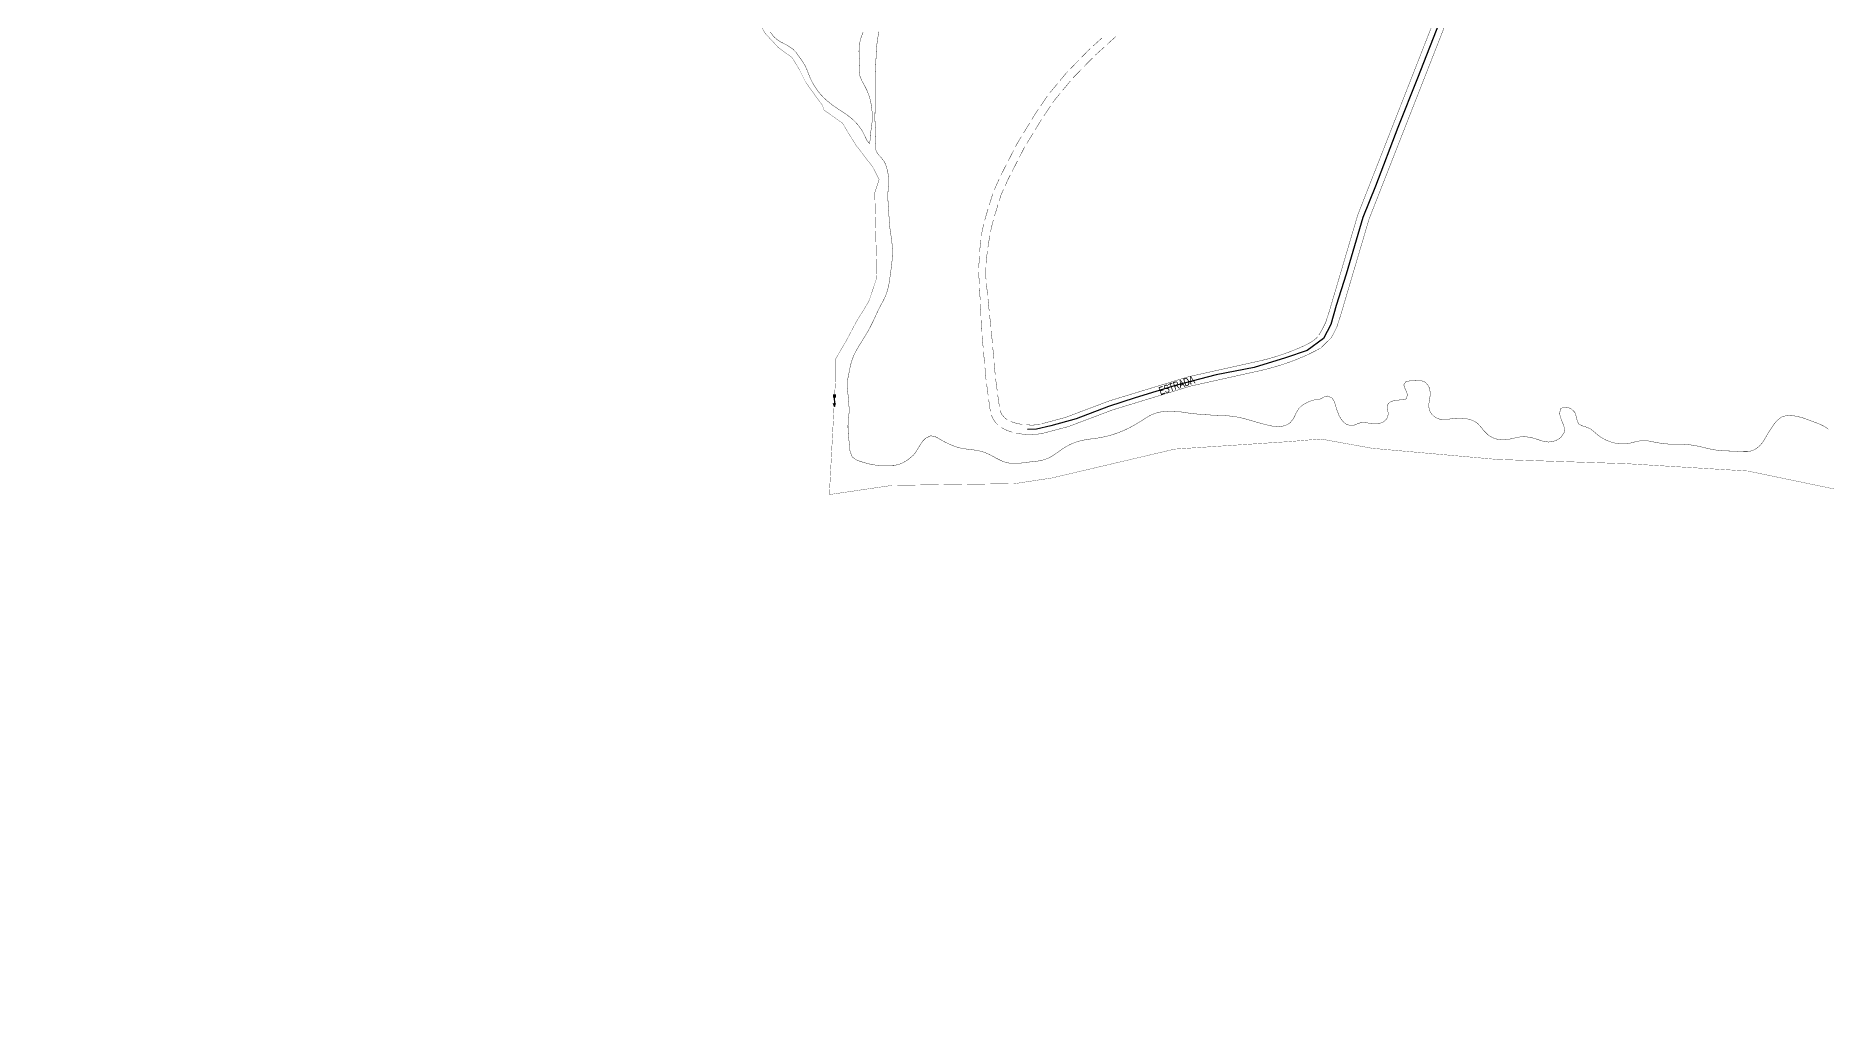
# Model space of a CAD drawing. Extents: x 205150 to 206910, y 4858726 to 4860849.
# Drawn here: x 205154 to 206049, y 4858737 to 4859225 of the extents above; entities that cross this region are included whole.
import ezdxf

# ---------------------------------------------------------------- set-up
doc = ezdxf.new("R2010")
doc.units = 0
doc.header["$LTSCALE"] = 1.5
doc.header["$MEASUREMENT"] = 0
for name, color, linetype in [('HD-CURSO-PERENE', 170, 'CONTINUOUS'), ('HD-TXT-PERENE', 170, 'CONTINUOUS'), ('LM-LIM-SETOR-FISCAL', 7, 'CONTINUOUS'), ('SV-EIXO-ROD-ESTR', 7, 'CONTINUOUS'), ('SV-EST-MUNIC-PAV', 20, 'CONTINUOUS'), ('SV-RUA-PAVIM-S-GUIA-C-GUIA', 7, 'CONTINUOUS'), ('SV-TXT-EST-M-N-PAV', 20, 'CONTINUOUS')]:
    doc.layers.add(name, color=color, linetype=linetype)
doc.styles.add('ARIAL', font='ARIAL.TTF')
doc.linetypes.add('Limite', pattern='A,20,-3,[130,ltypeshp.shx,S=6.35,R=0,X=0,Y=0],-3,20', length=46)

# ---------------------------------------------------------------- blocks, each defined once
blk = doc.blocks.new('COD035', base_point=(204668.399228, 4861486.910881))
at = {"layer": 'HD-TXT-PERENE'}
for p, q in [((204668.399228, 4861487.316612), (204669.899228, 4861487.316612)), ((204668.399228, 4861486.916612), (204674.399228, 4861486.916612)), ((204668.399228, 4861486.516612), (204669.899228, 4861486.516612))]:
    blk.add_line(p, q, dxfattribs=at)
blk.add_lwpolyline([(204672.599228, 4861486.316612), (204674.399228, 4861486.916612), (204672.599228, 4861487.516612)], dxfattribs=at)

msp = doc.modelspace()

# ---------------------------------------------------------------- linework, layer by layer
at = {"layer": 'HD-CURSO-PERENE', "const_width": 0.18, "flags": 128}
for points in [[(205567.65, 4859226.61), (205566.7, 4859224), (205566.26, 4859222.56), (205565.71, 4859219.92), (205565.59, 4859216.96), (205565.73, 4859213.96), (205565.8, 4859212.45), (205565.82, 4859210.93), (205565.74, 4859209.26), (205565.67, 4859207.74), (205565.87, 4859205.14), (205566.94, 4859202.37), (205567.68, 4859201.03), (205568.75, 4859199.08), (205569.42, 4859197.74), (205570.38, 4859195.48), (205571.23, 4859192.61), (205571.55, 4859191.14), (205571.92, 4859188.92), (205572.21, 4859185.94), (205572.24, 4859183.58), (205572.18, 4859182.05), (205571.9, 4859179.36), (205571.46, 4859176.59), (205571.27, 4859175.02), (205571.12, 4859172.36), (205570.85, 4859170.81), (205569.57, 4859172.35), (205568.7, 4859174.17), (205567.89, 4859175.88), (205567.06, 4859177.44), (205565.42, 4859179.77), (205563.81, 4859181.55), (205562.74, 4859182.6), (205561.59, 4859183.63), (205559.27, 4859185.4), (205556.76, 4859187.03), (205554.67, 4859188.4), (205552.23, 4859190.15), (205550.11, 4859191.83), (205548.97, 4859192.81), (205547.87, 4859193.83), (205545.95, 4859195.92), (205545.02, 4859197.1), (205544.15, 4859198.33), (205542.76, 4859200.55), (205542.04, 4859201.86), (205541.37, 4859203.21), (205540.24, 4859205.99), (205539.72, 4859207.4), (205538.78, 4859209.56), (205537.2, 4859212.09), (205536.32, 4859213.32), (205535.01, 4859215.18), (205534.11, 4859216.4), (205532.53, 4859218.1), (205530.08, 4859219.76), (205528.73, 4859220.46), (205526.3, 4859221.74), (205525.01, 4859222.54), (205522.97, 4859224.27), (205521.22, 4859226.67)], [(205796.46, 4859043.09), (205793.79, 4859042.72), (205792.33, 4859042.36), (205790.91, 4859041.87), (205789.52, 4859041.27), (205787.87, 4859040.33), (205786.64, 4859039.42), (205785.56, 4859038.37), (205784.09, 4859036.02), (205783.48, 4859034.63), (205782.83, 4859033.27), (205781.22, 4859031.27), (205779.96, 4859030.39), (205778.56, 4859029.73), (205775.94, 4859029.19), (205774.44, 4859029.19), (205772.94, 4859029.36), (205771.44, 4859029.63), (205768.55, 4859030.32), (205767.09, 4859030.7), (205764.21, 4859031.5), (205761.9, 4859032.17), (205759.02, 4859033.01), (205757.57, 4859033.4), (205755.01, 4859033.96), (205753.53, 4859034.21), (205752.04, 4859034.41), (205750.55, 4859034.57), (205748.76, 4859034.7), (205745.77, 4859034.84), (205744.27, 4859034.9), (205742.26, 4859034.99), (205740.76, 4859035.07), (205739.27, 4859035.17), (205737.77, 4859035.27), (205736.27, 4859035.39), (205733.93, 4859035.59), (205730.94, 4859035.92), (205728.81, 4859036.24), (205727.32, 4859036.48), (205724.88, 4859036.8), (205721.89, 4859036.93), (205720.39, 4859036.9), (205717.57, 4859036.7), (205716.07, 4859036.5), (205714.61, 4859036.19), (205711.98, 4859035.23), (205710.65, 4859034.53), (205709.35, 4859033.76), (205706.96, 4859032.24), (205705.68, 4859031.45), (205703.11, 4859029.92), (205701.56, 4859029.06), (205700.22, 4859028.37), (205698.87, 4859027.72), (205697.5, 4859027.1), (205695.91, 4859026.46), (205694.5, 4859025.93), (205693.08, 4859025.45), (205691.65, 4859025.01), (205689.98, 4859024.55), (205688.52, 4859024.2), (205687.05, 4859023.88), (205684.99, 4859023.52), (205682.02, 4859023.13), (205680.53, 4859022.93), (205677.82, 4859022.48), (205676.35, 4859022.15), (205674.89, 4859021.75), (205673.47, 4859021.28), (205671.58, 4859020.51), (205668.94, 4859019.1), (205667.67, 4859018.3), (205666.42, 4859017.45), (205664.89, 4859016.35), (205663.67, 4859015.47), (205662.42, 4859014.63), (205660.12, 4859013.37), (205657.28, 4859012.43), (205655.8, 4859012.12), (205652.84, 4859011.73), (205649.86, 4859011.43), (205647.6, 4859011.13), (205646.1, 4859010.92), (205644.61, 4859010.76), (205642.65, 4859010.71), (205639.68, 4859011.15), (205638.23, 4859011.58), (205636.81, 4859012.13), (205634.29, 4859013.38), (205632.98, 4859014.12), (205630.74, 4859015.33), (205629.37, 4859015.94), (205627.96, 4859016.46), (205626.52, 4859016.9), (205625.05, 4859017.24), (205622.67, 4859017.62), (205621.18, 4859017.79), (205618.2, 4859018.14), (205615.63, 4859018.67), (205614.19, 4859019.11), (205612.77, 4859019.61), (205611.07, 4859020.31), (205608.41, 4859021.59), (205607.08, 4859022.32), (205605.11, 4859023.48), (205603.7, 4859024.19), (205601.42, 4859024.65), (205598.83, 4859023.39), (205597.69, 4859022.23), (205595.96, 4859019.77), (205595.2, 4859018.46), (205593.64, 4859015.99), (205592.56, 4859014.75), (205590.25, 4859012.81), (205588.97, 4859011.96), (205587.33, 4859011.05), (205585.94, 4859010.45), (205583.6, 4859009.88), (205581.32, 4859009.83), (205579.82, 4859009.8), (205577.45, 4859009.75), (205575.95, 4859009.8), (205574.44, 4859009.92), (205572.95, 4859010.11), (205570.45, 4859010.61), (205567.57, 4859011.41), (205565.28, 4859012.17), (205563.85, 4859012.8), (205562.2, 4859014.11), (205561.13, 4859016.83), (205560.93, 4859018.4), (205560.72, 4859020.8), (205560.58, 4859022.29), (205560.31, 4859025.21), (205560.11, 4859028.2), (205560.09, 4859029.71), (205560.25, 4859032.21), (205560.41, 4859033.71), (205560.63, 4859036.08), (205560.61, 4859039.08), (205560.52, 4859040.58), (205560.32, 4859043.03), (205560.03, 4859046.01), (205559.77, 4859048.14), (205559.64, 4859049.64), (205559.71, 4859051.74), (205560.05, 4859053.41), (205560.35, 4859054.88), (205560.87, 4859057.56), (205561.17, 4859059.03), (205561.51, 4859060.49), (205561.91, 4859061.94), (205562.95, 4859064.71), (205563.59, 4859066.06), (205564.3, 4859067.39), (205565.61, 4859069.63), (205567.19, 4859072.18), (205568.59, 4859074.45), (205569.36, 4859075.73), (205570.12, 4859077.03), (205570.84, 4859078.34), (205571.8, 4859080.18), (205572.46, 4859081.53), (205573.1, 4859082.88), (205574.3, 4859085.48), (205574.93, 4859086.84), (205575.84, 4859088.69), (205576.54, 4859090.02), (205577.25, 4859091.34), (205577.94, 4859092.67), (205578.6, 4859094.06), (205579.17, 4859095.45), (205579.67, 4859096.87), (205580.08, 4859098.31), (205580.53, 4859100.29), (205580.99, 4859103.26), (205581.19, 4859104.75), (205581.48, 4859106.87), (205581.68, 4859108.36), (205581.87, 4859109.85), (205582.18, 4859112.83), (205582.3, 4859115.36), (205582.31, 4859116.86), (205582.27, 4859118.37), (205582.18, 4859119.87), (205582.04, 4859121.36), (205581.67, 4859124.26), (205581.44, 4859125.74), (205581.01, 4859128.71), (205580.78, 4859131.05), (205580.61, 4859134.05), (205580.54, 4859135.55), (205580.38, 4859137.86), (205580.27, 4859139.35), (205580.11, 4859141.81), (205580.05, 4859143.31), (205580.04, 4859144.81), (205580.07, 4859146.31), (205580.2, 4859148.51), (205580.31, 4859150.01), (205580.39, 4859152.46), (205580.16, 4859155.45), (205579.91, 4859156.93), (205579.27, 4859159.35), (205578.73, 4859160.76), (205578.03, 4859162.09), (205576.46, 4859164.03), (205575.41, 4859165.14), (205574.19, 4859166.89), (205573.7, 4859169.77), (205573.78, 4859171.33), (205573.93, 4859174.26), (205573.86, 4859177.24), (205573.73, 4859179.42), (205573.64, 4859180.92), (205573.58, 4859182.42), (205573.56, 4859184.47), (205573.63, 4859187.47), (205573.68, 4859189.82), (205573.7, 4859191.32), (205573.7, 4859192.82), (205573.68, 4859195.41), (205573.66, 4859196.91), (205573.64, 4859198.96), (205573.65, 4859201.96), (205573.67, 4859203.46), (205573.72, 4859205.5), (205573.77, 4859207), (205573.88, 4859209.35), (205574.04, 4859212.35), (205574.13, 4859213.84), (205574.24, 4859216.2), (205574.31, 4859217.7), (205574.51, 4859220.2), (205574.93, 4859223.17), (205575.16, 4859224.65), (205575.46, 4859226.73)], [(206050.17, 4859027.91), (206048.96, 4859028.81), (206047.67, 4859029.6), (206045.49, 4859030.64), (206042.68, 4859031.68), (206040.47, 4859032.5), (206039.07, 4859033.03), (206036.91, 4859033.77), (206034.01, 4859034.46), (206032.51, 4859034.66), (206030.35, 4859034.76), (206028.82, 4859034.64), (206026.71, 4859034), (206024.41, 4859032.14), (206023.44, 4859030.94), (206021.88, 4859028.75), (206021.05, 4859027.5), (206019.66, 4859025.25), (206018.18, 4859022.65), (206017.36, 4859021.39), (206015.95, 4859019.72), (206014.79, 4859018.7), (206013.52, 4859017.85), (206012.16, 4859017.2), (206009.92, 4859016.69), (206006.91, 4859016.71), (206005.38, 4859016.82), (206003.25, 4859016.95), (206001.75, 4859017), (206000.25, 4859017.04), (205997.26, 4859017.15), (205994.33, 4859017.45), (205991.37, 4859017.98), (205989.9, 4859018.3), (205987.43, 4859018.89), (205985.97, 4859019.24), (205983.68, 4859019.73), (205980.71, 4859020.17), (205979.22, 4859020.32), (205977.72, 4859020.41), (205974.82, 4859020.46), (205973.32, 4859020.45), (205970.62, 4859020.48), (205967.64, 4859020.73), (205964.67, 4859021.19), (205962.12, 4859021.71), (205960.63, 4859022), (205959.14, 4859022.21), (205957.09, 4859022.27), (205954.16, 4859021.77), (205952.7, 4859021.39), (205951.23, 4859021.01), (205949.75, 4859020.71), (205948.11, 4859020.55), (205946.61, 4859020.56), (205945.11, 4859020.7), (205943.61, 4859020.97), (205942.14, 4859021.34), (205940.51, 4859021.89), (205939.11, 4859022.47), (205937.76, 4859023.15), (205936.47, 4859023.92), (205935.24, 4859024.79), (205933.53, 4859026.27), (205931.2, 4859028.15), (205928.58, 4859029.22), (205927.05, 4859029.65), (205925.29, 4859030.62), (205924.31, 4859033.23), (205924.01, 4859034.81), (205923.48, 4859036.32), (205921.63, 4859038.14), (205919.97, 4859038.78), (205918.27, 4859038.96), (205916.34, 4859038.32), (205915.83, 4859035.78), (205916.23, 4859034.1), (205916.84, 4859032.37), (205917.56, 4859030.56), (205918.08, 4859029.07), (205918.24, 4859026.53), (205916.72, 4859024.1), (205915.45, 4859023.09), (205913.98, 4859022.29), (205912.42, 4859021.75), (205910.17, 4859021.51), (205907.22, 4859022.03), (205905.77, 4859022.49), (205904.02, 4859023.06), (205902.56, 4859023.5), (205901.09, 4859023.87), (205898.15, 4859024.24), (205896.34, 4859024.12), (205893.39, 4859023.53), (205891.9, 4859023.19), (205890.32, 4859022.88), (205888.82, 4859022.68), (205887.31, 4859022.61), (205885.23, 4859022.79), (205883.77, 4859023.16), (205882.36, 4859023.72), (205881.02, 4859024.45), (205879.77, 4859025.35), (205877.78, 4859027.42), (205876.85, 4859028.61), (205874.86, 4859030.81), (205873.56, 4859031.72), (205872.21, 4859032.37), (205870.75, 4859032.84), (205869.23, 4859033.17), (205866.38, 4859033.45), (205863.39, 4859033.35), (205861.89, 4859033.18), (205860.05, 4859032.91), (205858.54, 4859032.74), (205855.95, 4859032.91), (205854.5, 4859033.44), (205853.16, 4859034.28), (205852.01, 4859035.37), (205851.13, 4859036.63), (205850.48, 4859038.85), (205850.47, 4859040.36), (205850.65, 4859041.89), (205851.04, 4859044.2), (205851.2, 4859045.71), (205850.91, 4859048.23), (205850.24, 4859049.64), (205849.25, 4859050.87), (205848.04, 4859051.78), (205846.26, 4859052.31), (205843.2, 4859052.18), (205840.71, 4859052.06), (205839.1, 4859051.87), (205837.95, 4859050.16), (205838.43, 4859048.61), (205839.17, 4859046.9), (205839.8, 4859045.26), (205839.16, 4859043.07), (205835.98, 4859042.57), (205834.11, 4859042.39), (205832.31, 4859042), (205830.83, 4859041.35), (205829.71, 4859040.02), (205829.96, 4859037.14), (205830.2, 4859035.56), (205829.67, 4859033.5), (205828.67, 4859032.29), (205827.37, 4859031.37), (205825.41, 4859030.68), (205823.91, 4859030.54), (205822.4, 4859030.63), (205820, 4859031.05), (205818.5, 4859031.28), (205816.42, 4859031.2), (205814.98, 4859030.71), (205813.55, 4859030.09), (205811.63, 4859029.6), (205808.91, 4859030.58), (205807.69, 4859031.66), (205806.64, 4859032.93), (205805.5, 4859034.89), (205804.48, 4859037.66), (205803.6, 4859040.59), (205803.04, 4859042.05), (205802.01, 4859043.65), (205799.64, 4859044.54), (205797.94, 4859044), (205796.46, 4859043.09)]]:
    msp.add_lwpolyline(points, dxfattribs=at)
at = {"layer": 'LM-LIM-SETOR-FISCAL', "linetype": 'Limite', "ltscale": 0.1, "const_width": 0.13, "flags": 128}
msp.add_lwpolyline([(205319.29, 4860270.52), (205308.71, 4860256.67), (205305.78, 4860258.84), (205287.54, 4860237.69), (205276.64, 4860225.85), (205246.75, 4860195.21), (205217.93, 4860166.62), (205205.07, 4860154.22), (205154.16, 4860103.62), (205198.33, 4860053.28), (205217.33, 4860073.87), (205228.31, 4860086.13), (205238.29, 4860095.9), (205249.21, 4860104.33), (205257.45, 4860109.18), (205264.02, 4860112.21), (205279.18, 4860117.77), (205286.26, 4860119.79), (205298.64, 4860121.61), (205309.27, 4860122.88), (205318.87, 4860123.38), (205330.48, 4860123.39), (205348.91, 4860120.43), (205359.29, 4860117.56), (205368.87, 4860113.52), (205387.79, 4860104.36), (205416.55, 4860084.92), (205427.35, 4860072.78), (205437.08, 4860059.62), (205479.77, 4859996.22), (205490.09, 4859981.19), (205507.28, 4859955.95), (205301.82, 4859758.53), (205304.27, 4859754.35), (205308.51, 4859743.48), (205314.17, 4859730.07), (205319.34, 4859714.73), (205318.69, 4859702.13), (205317.26, 4859690.64), (205315.74, 4859682.13), (205314.47, 4859670.89), (205312.89, 4859663.45), (205309.4, 4859652.21), (205307.5, 4859644.78), (205307.82, 4859635.75), (205310.04, 4859627.84), (205314.31, 4859618.34), (205319.85, 4859606.63), (205326.97, 4859596.97), (205332.19, 4859589.73), (205339.8, 4859581.22), (205346.76, 4859572.51), (205354, 4859559.81), (205353.39, 4859552.98), (205353.27, 4859547.01), (205355.22, 4859540.43), (205360.95, 4859533.08), (205371.88, 4859519.43), (205377.63, 4859512.44), (205385.79, 4859503.96), (205396.46, 4859500.67), (205404.7, 4859492.02), (205412.93, 4859478.57), (205420.22, 4859461.9), (205423.63, 4859449.31), (205425.2, 4859433.83), (205427.41, 4859417.81), (205434.87, 4859380.22), (205437.8, 4859372.3), (205447.24, 4859361.81), (205453.54, 4859349.48), (205459.05, 4859329.54), (205466.92, 4859311.43), (205476.36, 4859294.25), (205487.12, 4859281.65), (205492.89, 4859272.47), (205496.57, 4859259.35), (205503.39, 4859250.69), (205510.74, 4859242.04), (205513.88, 4859233.64), (205518.87, 4859225.77), (205525.3, 4859218.82), (205532.12, 4859213.83), (205535.79, 4859207.8), (205538.94, 4859201.5), (205542.88, 4859195.99), (205547.34, 4859189.96), (205548.12, 4859187.59), (205557.31, 4859181.03), (205563.87, 4859170.28), (205572.52, 4859159), (205575.67, 4859152.83), (205573.49, 4859146.26), (205574.41, 4859107.72), (205574.1, 4859102.45), (205570.43, 4859091.7), (205564.13, 4859081.46), (205558.88, 4859071.49), (205553.9, 4859063.1), (205553.9, 4859053.65), (205550.78, 4858995.23), (205582.12, 4858999.84), (205643.48, 4859000.72), (205662.02, 4859003.54), (205723.44, 4859017.98), (205780.86, 4859021.75), (205796.46, 4859023.04), (205822.25, 4859018.37), (205884.61, 4859012.81), (205949.14, 4859010.7), (206010.04, 4859007.01), (206085.77, 4858991.23), (206142.93, 4858964.03), (206222.76, 4858955.8), (206247.48, 4858946.16), (206320.03, 4858923.22), (206357.59, 4858908.6), (206441.35, 4858853.88), (206472.45, 4858825.54), (206535.38, 4858773.37), (206582.46, 4858737.4), (206654.71, 4858791.02), (206678.45, 4858818.8), (206712.51, 4858857.69), (206744.07, 4858897.64), (206751.69, 4858909.49), (206759.23, 4858922.23), (206766.2, 4858935.79), (206774.68, 4858954.45), (206780.86, 4858969.77), (206787.32, 4858989.53), (206795.67, 4859017.91), (206801.34, 4859037.45), (206804.81, 4859048.55), (206810.21, 4859067.25), (206818.72, 4859096.7), (206836.07, 4859155.15), (206846.57, 4859191.69), (206849.26, 4859199.97), (206857.1, 4859228.87), (206879.44, 4859306.63), (206888.86, 4859339.28), (206892.9, 4859355.31), (206898.05, 4859377.14), (206902.33, 4859396.65), (206903.66, 4859403.73), (206904.19, 4859408.48), (206905.69, 4859418.05), (206906.56, 4859427.57), (206907.69, 4859436.73), (206908.51, 4859451.61), (206908.98, 4859469.92), (206908.88, 4859478.27), (206909.31, 4859486.41), (206909.8, 4859503.75), (206908.06, 4859522.53), (206905.79, 4859539.89), (206902.11, 4859560.26), (206898.96, 4859576.34), (206897.7, 4859582.09), (206890.37, 4859608.85), (206880.35, 4859645.11), (206869.65, 4859680.81), (206865.82, 4859696.97), (206853.5, 4859740.64), (206829.42, 4859824.64), (206821, 4859851.39), (206812.97, 4859883.79), (206808.11, 4859900.23), (206792.3, 4859957.48), (206787.8, 4859976.76), (206777.66, 4860010.06), (206765, 4860051.58), (206755.54, 4860085.7), (206750.68, 4860101.63), (206741.17, 4860125.56), (206733.16, 4860141.6), (206724.53, 4860155.76), (206720.58, 4860162.18), (206711.45, 4860176.18), (206701.64, 4860187.46), (206699.72, 4860189.66), (206688, 4860201.91), (206676.62, 4860211.53), (206661.73, 4860222.42), (206647.52, 4860230.3), (206635.25, 4860235.79), (206614.85, 4860243.29), (206606.14, 4860245.65), (206597.68, 4860248), (206583.47, 4860251.01), (206568.95, 4860253.89), (206555.52, 4860256.25), (206536.42, 4860258.75), (206515.07, 4860261.46), (206491.2, 4860264.62), (206461.18, 4860268.88), (206439.8, 4860271.78), (206410.63, 4860276.21), (206388.16, 4860279.36), (206368.66, 4860282.7), (206354.57, 4860286.28), (206341.8, 4860291.58), (206328.08, 4860297.72), (206312.52, 4860304.06), (206285.44, 4860316.18), (206266.75, 4860326.61), (206251.28, 4860335.83), (206233.37, 4860347.73), (206203.78, 4860369), (206190.98, 4860381.36), (206176.1, 4860393.77), (206148.73, 4860420.73), (206131.72, 4860438.15), (206119.93, 4860450.72), (206096.07, 4860474.64), (206079.22, 4860491.32), (206053.65, 4860516.64), (206024.02, 4860544.98), (206003.48, 4860565.32), (205982.61, 4860587.19), (205969.68, 4860601.5), (205947.41, 4860624.23), (205941.47, 4860630.27), (205933.71, 4860637.54), (205921.87, 4860648.63), (205904.16, 4860665.5), (205891.55, 4860678.66), (205883.32, 4860686.89), (205866.07, 4860704.91), (205856.37, 4860714.35), (205825.17, 4860745.55), (205813.99, 4860756.84), (205803.22, 4860767.55), (205796.49, 4860774.25), (205790.73, 4860779.92), (205778.11, 4860792.25), (205767.26, 4860803.09), (205754.34, 4860816.31), (205748.7, 4860822.1), (205743.2, 4860827.74), (205737.56, 4860833.24), (205728.8, 4860841.85), (205722.27, 4860848.82), (205716.69, 4860834.76), (205683.28, 4860785.15), (205648.13, 4860731.52), (205621.03, 4860690.19), (205590.06, 4860643.83), (205580.55, 4860630.3), (205567.6, 4860611.82), (205565.6, 4860608.82), (205469.79, 4860465.73), (205420.74, 4860392.29), (205335.67, 4860262.2), (205321.6, 4860273.55)], close=True, dxfattribs=at)
at = {"layer": 'SV-EIXO-ROD-ESTR', "flags": 128}
msp.add_lwpolyline([(205857.16, 4859234.97), (205844.83, 4859203.51), (205834.93, 4859178.85), (205823.85, 4859149.57), (205817.48, 4859133.8), (205809.09, 4859105.53), (205804.22, 4859089.76), (205801.54, 4859080.28), (205797.74, 4859073.31), (205789.6, 4859067.34), (205778.84, 4859063.58), (205763.22, 4859058.77), (205744.2, 4859055.17), (205724.37, 4859049.96), (205703.74, 4859043.56), (205690.32, 4859039.35), (205674.1, 4859033.15), (205661.48, 4859029.55), (205654.27, 4859027.94), (205649.87, 4859027.74)], dxfattribs=at)
at = {"layer": 'SV-EST-MUNIC-PAV', "const_width": 0.18, "flags": 128}
for points in [[(205869.4, 4859254.34), (205866.65, 4859248.72), (205862.93, 4859240.18), (205858.81, 4859230.58), (205820.6, 4859133.09), (205806.51, 4859085.39), (205804.5, 4859079.11), (205802.37, 4859074.88), (205801.61, 4859073.6), (205796.51, 4859068.64)], [(205854.01, 4859242.74), (205855.31, 4859240.36), (205855.24, 4859237.48), (205853.26, 4859232.85), (205814.91, 4859135.04), (205800.78, 4859087.16), (205798.93, 4859081.39), (205797.11, 4859077.76), (205796.46, 4859076.67)], [(205765.92, 4859062.1), (205767.38, 4859062.44), (205768.84, 4859062.8), (205770.3, 4859063.18), (205771.74, 4859063.59), (205773.19, 4859064.01), (205774.62, 4859064.46), (205776.05, 4859064.93), (205777.48, 4859065.41), (205778.89, 4859065.91), (205780.3, 4859066.43), (205781.71, 4859066.96), (205784.49, 4859068.07), (205786.2, 4859068.79), (205788.91, 4859070.04), (205790.25, 4859070.73), (205792.58, 4859072.14), (205793.79, 4859073.07), (205794.85, 4859074.14)], [(205795.49, 4859075.04), (205796.46, 4859076.67)], [(205735.44, 4859055.32), (205765.92, 4859062.1)], [(205796.46, 4859068.61), (205795.15, 4859067.87), (205793.84, 4859067.16), (205791.56, 4859066), (205790.2, 4859065.35), (205788.84, 4859064.72), (205787.47, 4859064.12), (205785.22, 4859063.18), (205783.83, 4859062.62), (205782.42, 4859062.08), (205781.01, 4859061.57), (205779.6, 4859061.07), (205778.18, 4859060.58), (205776.75, 4859060.12), (205775.31, 4859059.67), (205773.87, 4859059.24), (205772.43, 4859058.83), (205770.98, 4859058.43), (205769.53, 4859058.05), (205768.07, 4859057.68), (205765.72, 4859057.13), (205764.26, 4859056.8), (205761.33, 4859056.16), (205758.59, 4859055.56)], [(205690.77, 4859042.11), (205730.31, 4859054.18)], [(205730.31, 4859054.18), (205735.44, 4859055.32)], [(205758.59, 4859055.56), (205731.53, 4859049.54)], [(205668.86, 4859033.83), (205690.77, 4859042.11)], [(205731.53, 4859049.54), (205692.32, 4859037.57)], [(205656.96, 4859030.65), (205668.86, 4859033.83)], [(205692.32, 4859037.57), (205670.32, 4859029.26)], [(205656.41, 4859025.59), (205650.09, 4859025.26)], [(205650.22, 4859030.07), (205651.75, 4859030), (205653.26, 4859030.04), (205656.22, 4859030.47)], [(205670.32, 4859029.26), (205656.41, 4859025.59)]]:
    msp.add_lwpolyline(points, dxfattribs=at)
at = {"layer": 'SV-RUA-PAVIM-S-GUIA-C-GUIA', "const_width": 0.18, "flags": 128}
for points in [[(205682.65, 4859219.61), (205687.09, 4859223.65)], [(205694.1, 4859224.44), (205689.66, 4859220.41)], [(205671.35, 4859208.29), (205675.54, 4859212.59)], [(205676.93, 4859214.02), (205679.72, 4859216.89)], [(205682.31, 4859213.63), (205678.12, 4859209.33)], [(205679.72, 4859216.89), (205680.22, 4859217.39)], [(205680.22, 4859217.39), (205681.17, 4859218.26)], [(205688.18, 4859219.06), (205683.74, 4859215.02)], [(205666.07, 4859202.29), (205669.26, 4859206.14)], [(205669.26, 4859206.14), (205669.28, 4859206.16)], [(205669.28, 4859206.16), (205669.96, 4859206.86)], [(205676.73, 4859207.9), (205672.54, 4859203.6)], [(205656.38, 4859189.58), (205659.74, 4859194.55)], [(205660.97, 4859196.13), (205664.8, 4859200.75)], [(205666.15, 4859195.91), (205663.59, 4859192.83)], [(205671.25, 4859202.07), (205667.42, 4859197.45)], [(205652.01, 4859182.88), (205653.58, 4859185.44)], [(205653.58, 4859185.44), (205655.26, 4859187.93)], [(205653.58, 4859185.44), (205653.58, 4859185.44)], [(205661.33, 4859189.54), (205657.97, 4859184.57)], [(205663.36, 4859192.56), (205662.45, 4859191.2)], [(205663.59, 4859192.83), (205663.36, 4859192.56)], [(205647.84, 4859176.05), (205650.97, 4859181.17)], [(205656.86, 4859182.9), (205653.73, 4859177.78)], [(205640.15, 4859162.04), (205642.89, 4859167.38)], [(205643.8, 4859169.16), (205644.26, 4859170.05)], [(205644.26, 4859170.05), (205644.68, 4859170.87)], [(205644.68, 4859170.87), (205646.8, 4859174.35)], [(205648.28, 4859168.86), (205645.75, 4859163.93)], [(205648.52, 4859169.25), (205648.28, 4859168.86)], [(205652.69, 4859176.08), (205649.56, 4859170.96)], [(205636.52, 4859154.94), (205639.24, 4859160.26)], [(205644.84, 4859162.15), (205642.11, 4859156.8)], [(205633.21, 4859147.63), (205635.68, 4859153.09)], [(205636.51, 4859154.91), (205636.52, 4859154.94)], [(205640.23, 4859153.15), (205638.63, 4859149.6)], [(205640.28, 4859153.24), (205640.23, 4859153.15)], [(205641.19, 4859155.02), (205640.28, 4859153.24)], [(205630.71, 4859140.03), (205632.49, 4859145.76)], [(205636.64, 4859145.21), (205635.7, 4859142.18)], [(205636.98, 4859145.96), (205636.64, 4859145.21)], [(205637.8, 4859147.78), (205636.98, 4859145.96)], [(205628.45, 4859132.36), (205628.69, 4859133.26)], [(205628.69, 4859133.26), (205628.98, 4859134.29)], [(205628.98, 4859134.29), (205629.1, 4859134.71)], [(205629.1, 4859134.71), (205629.83, 4859137.17)], [(205629.83, 4859137.17), (205629.95, 4859137.58)], [(205629.95, 4859137.58), (205630.12, 4859138.12)], [(205632.58, 4859131.88), (205632.02, 4859129.71)], [(205632.78, 4859132.61), (205632.58, 4859131.88)], [(205633.4, 4859134.77), (205633.34, 4859134.53)], [(205633.62, 4859135.49), (205633.4, 4859134.77)], [(205633.84, 4859136.2), (205633.62, 4859135.49)], [(205633.92, 4859136.45), (205633.84, 4859136.2)], [(205634.29, 4859137.64), (205633.92, 4859136.45)], [(205634.51, 4859138.36), (205634.29, 4859137.64)], [(205635.1, 4859140.27), (205634.51, 4859138.36)], [(205626.36, 4859121.84), (205626.45, 4859122.57)], [(205626.73, 4859124.55), (205626.86, 4859125.39)], [(205626.86, 4859125.39), (205627.08, 4859126.52)], [(205627.08, 4859126.52), (205627.14, 4859126.86)], [(205627.14, 4859126.86), (205627.28, 4859127.5)], [(205627.28, 4859127.5), (205627.45, 4859128.33)], [(205627.45, 4859128.33), (205627.71, 4859129.45)], [(205627.71, 4859129.45), (205627.79, 4859129.79)], [(205627.79, 4859129.79), (205627.95, 4859130.42)], [(205630.67, 4859122.84), (205630.54, 4859122.04)], [(205630.78, 4859123.52), (205630.67, 4859122.84)], [(205630.84, 4859123.83), (205630.78, 4859123.52)], [(205631.01, 4859124.81), (205630.84, 4859123.83)], [(205631.94, 4859129.41), (205631.38, 4859126.78)], [(205632.02, 4859129.71), (205631.94, 4859129.41)], [(205625.7, 4859112.6), (205625.77, 4859113.55)], [(205625.77, 4859113.55), (205625.84, 4859114.6)], [(205625.96, 4859116.59), (205626.01, 4859117.36)], [(205626.01, 4859117.36), (205626.08, 4859118.59)], [(205626.08, 4859118.59), (205626.1, 4859118.86)], [(205626.1, 4859118.86), (205626.33, 4859121.58)], [(205626.33, 4859121.58), (205626.36, 4859121.84)], [(205629.47, 4859114.42), (205629.26, 4859111.94)], [(205629.53, 4859114.92), (205629.47, 4859114.42)], [(205629.77, 4859116.91), (205629.53, 4859114.92)], [(205630.26, 4859120.27), (205630.05, 4859118.89)], [(205630.35, 4859120.87), (205630.26, 4859120.27)], [(205630.54, 4859122.04), (205630.35, 4859120.87)], [(205625.48, 4859105.87), (205625.47, 4859106.61)], [(205625.49, 4859105.61), (205625.48, 4859105.87)], [(205625.49, 4859108.61), (205625.53, 4859109.61)], [(205625.54, 4859104.37), (205625.49, 4859105.61)], [(205625.53, 4859109.61), (205625.56, 4859110.55)], [(205625.56, 4859110.55), (205625.63, 4859111.6)], [(205625.63, 4859111.6), (205625.66, 4859112.05)], [(205625.66, 4859112.05), (205625.7, 4859112.6)], [(205629.01, 4859106.72), (205629, 4859105.94)], [(205629, 4859105.94), (205629, 4859105.21)], [(205629, 4859105.21), (205629.03, 4859103.94)], [(205629.02, 4859106.94), (205629.01, 4859106.72)], [(205629.06, 4859108.44), (205629.02, 4859106.94)], [(205629.08, 4859108.94), (205629.06, 4859108.44)], [(205629.22, 4859111.43), (205629.19, 4859110.94)], [(205629.26, 4859111.94), (205629.22, 4859111.43)], [(205625.58, 4859103.61), (205625.54, 4859104.37)], [(205625.62, 4859102.87), (205625.58, 4859103.61)], [(205625.63, 4859102.61), (205625.62, 4859102.87)], [(205625.7, 4859101.37), (205625.63, 4859102.61)], [(205625.74, 4859100.61), (205625.7, 4859101.37)], [(205626.17, 4859092.63), (205625.85, 4859098.62)], [(205629.03, 4859103.94), (205629.04, 4859103.71)], [(205629.04, 4859103.71), (205629.1, 4859102.95)], [(205629.27, 4859100.95), (205629.88, 4859094.98)], [(205626.59, 4859084.64), (205626.27, 4859090.63)], [(205630.08, 4859092.99), (205630.69, 4859087.03)], [(205627.01, 4859076.65), (205626.7, 4859082.64)], [(205630.9, 4859085.04), (205631.51, 4859079.07)], [(205627.67, 4859068.68), (205627.13, 4859074.65)], [(205631.71, 4859077.08), (205631.81, 4859076.08)], [(205631.81, 4859076.08), (205631.87, 4859075.49)], [(205631.87, 4859075.49), (205632.27, 4859071.1)], [(205632.45, 4859069.11), (205632.98, 4859063.14)], [(205628.38, 4859060.71), (205627.85, 4859066.68)], [(205633.16, 4859061.14), (205633.69, 4859055.17)], [(205628.96, 4859054.25), (205628.56, 4859058.72)], [(205629.01, 4859053.74), (205628.96, 4859054.25)], [(205629.07, 4859053.06), (205629.01, 4859053.74)], [(205629.11, 4859052.74), (205629.07, 4859053.06)], [(205633.89, 4859053.18), (205634.68, 4859047.23)], [(205630.16, 4859044.81), (205629.37, 4859050.76)], [(205630.56, 4859041.81), (205630.43, 4859042.83)], [(205634.94, 4859045.25), (205635.21, 4859043.26)], [(205635.21, 4859043.26), (205635.31, 4859042.48)], [(205635.31, 4859042.48), (205635.78, 4859039.31)], [(205630.62, 4859041.34), (205630.56, 4859041.81)], [(205630.69, 4859040.85), (205630.62, 4859041.34)], [(205631.01, 4859038.37), (205630.69, 4859040.85)], [(205631.12, 4859037.88), (205631.01, 4859038.37)], [(205631.33, 4859036.9), (205631.12, 4859037.88)], [(205632.07, 4859034.32), (205631.85, 4859034.97)], [(205632.2, 4859034.04), (205632.07, 4859034.32)], [(205632.71, 4859032.95), (205632.2, 4859034.04)], [(205636.16, 4859037.34), (205636.31, 4859036.73)], [(205636.31, 4859036.73), (205636.9, 4859035.5)], [(205636.9, 4859035.5), (205636.96, 4859035.36)], [(205636.96, 4859035.36), (205638.18, 4859033.96)], [(205638.18, 4859033.96), (205638.51, 4859033.58)], [(205638.51, 4859033.58), (205639.72, 4859032.71)], [(205633.17, 4859032.3), (205632.71, 4859032.95)], [(205634.12, 4859030.97), (205633.17, 4859032.3)], [(205634.38, 4859030.71), (205634.12, 4859030.97)], [(205635.11, 4859030.02), (205634.38, 4859030.71)], [(205638.22, 4859027.97), (205636.72, 4859028.84)], [(205638.46, 4859027.86), (205638.22, 4859027.97)], [(205639.59, 4859027.34), (205638.46, 4859027.86)], [(205640.3, 4859027.07), (205639.59, 4859027.34)], [(205641, 4859026.81), (205640.3, 4859027.07)], [(205641.24, 4859026.74), (205641, 4859026.81)], [(205642.19, 4859026.45), (205641.24, 4859026.74)], [(205641.5, 4859031.8), (205642.44, 4859031.44)], [(205642.44, 4859031.44), (205642.81, 4859031.3)], [(205642.81, 4859031.3), (205643.39, 4859031.14)], [(205643.39, 4859031.14), (205644.26, 4859030.89)], [(205645.61, 4859025.71), (205644.14, 4859025.98)], [(205644.26, 4859030.89), (205645.33, 4859030.66)], [(205645.33, 4859030.66), (205645.74, 4859030.58)], [(205646.11, 4859025.65), (205645.61, 4859025.71)], [(205645.74, 4859030.58), (205647.3, 4859030.36)], [(205647.11, 4859025.51), (205646.11, 4859025.65)], [(205648.1, 4859025.43), (205647.11, 4859025.51)], [(205650.09, 4859025.26), (205648.1, 4859025.43)], [(205649.29, 4859030.15), (205650.22, 4859030.07)], [(205650.22, 4859030.07), (205650.22, 4859030.07)]]:
    msp.add_lwpolyline(points, dxfattribs=at)

# ---------------------------------------------------------------- block references
at = {"layer": 'HD-TXT-PERENE', "rotation": 271}
msp.add_blockref('COD035', (205553.21, 4859045.23), dxfattribs=at)

# ---------------------------------------------------------------- texts
at = {"layer": 'SV-TXT-EST-M-N-PAV', "style": 'ARIAL', "width": 0.7}
msp.add_text('ESTRADA', height=4, rotation=19, dxfattribs=at).set_placement((205716.34, 4859045))

doc.saveas('drawing.dxf')
